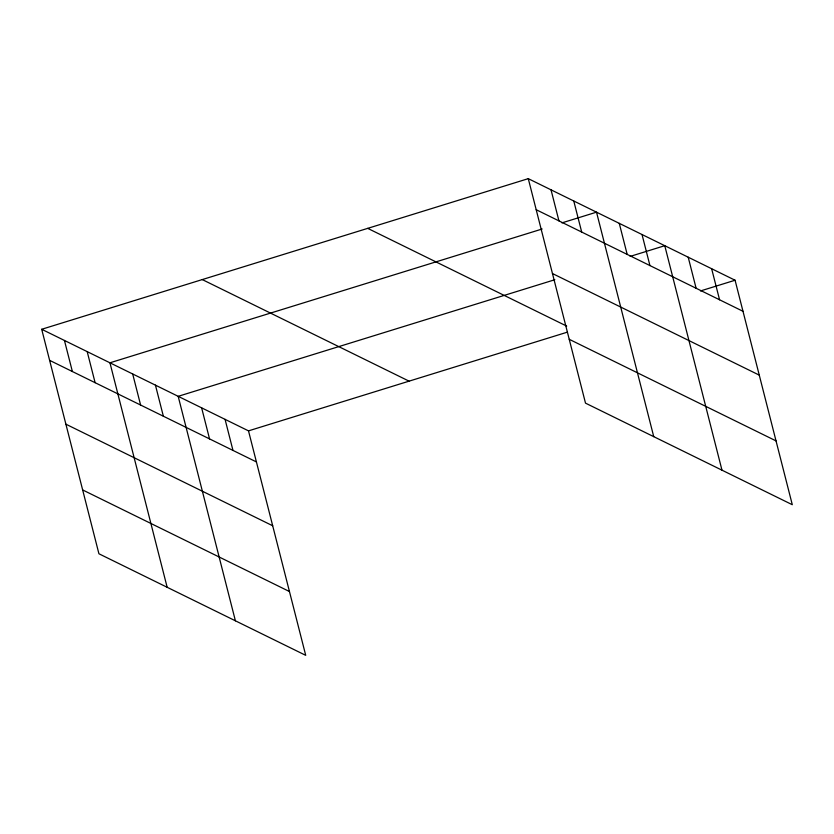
<?xml version="1.0" encoding="UTF-8"?>
<svg xmlns="http://www.w3.org/2000/svg" width="834" height="834" viewBox="0 0 834 834"><rect width="100%" height="100%" fill="white"/><g stroke="black" fill="none" stroke-linecap="round" stroke-linejoin="round"><path stroke-width="1.25" d="M41.7 329.284L248.501 430.865L305.724 655.347L98.923 553.766L41.7 329.284L528.276 178.653L735.077 280.234L792.3 504.716L585.499 403.135L528.276 178.653M542.173 228.996L109.942 362.8L167.165 587.292M561.939 222.876L596.519 212.17L653.741 436.662M554.839 279.724L178.184 396.327L235.407 620.809M630.181 256.403L664.771 245.696L721.983 470.178M248.501 430.865L567.099 332.234M700.497 290.941L735.077 280.234M536.199 209.709L743 311.291M552.462 273.542L759.263 375.123M367.711 228.36L566.693 326.104M569.226 339.302L776.027 440.884M202.266 279.578L409.077 381.159M49.623 360.351L256.424 461.932M65.886 424.183L272.687 525.764M82.649 489.944L289.45 591.525M711.642 268.715L719.565 299.781M688.206 257.206L696.119 288.272M642.024 234.521L649.936 265.587M619.266 223.345L627.189 254.412M573.771 200.994L581.694 232.06M551.024 189.818L558.947 220.885M225.065 419.356L232.978 450.423M201.63 407.836L209.542 438.903M155.437 385.152L163.36 416.218M132.689 373.976L140.612 405.043M87.195 351.635L95.118 382.702M64.447 340.46L72.37 371.526"/></g></svg>
